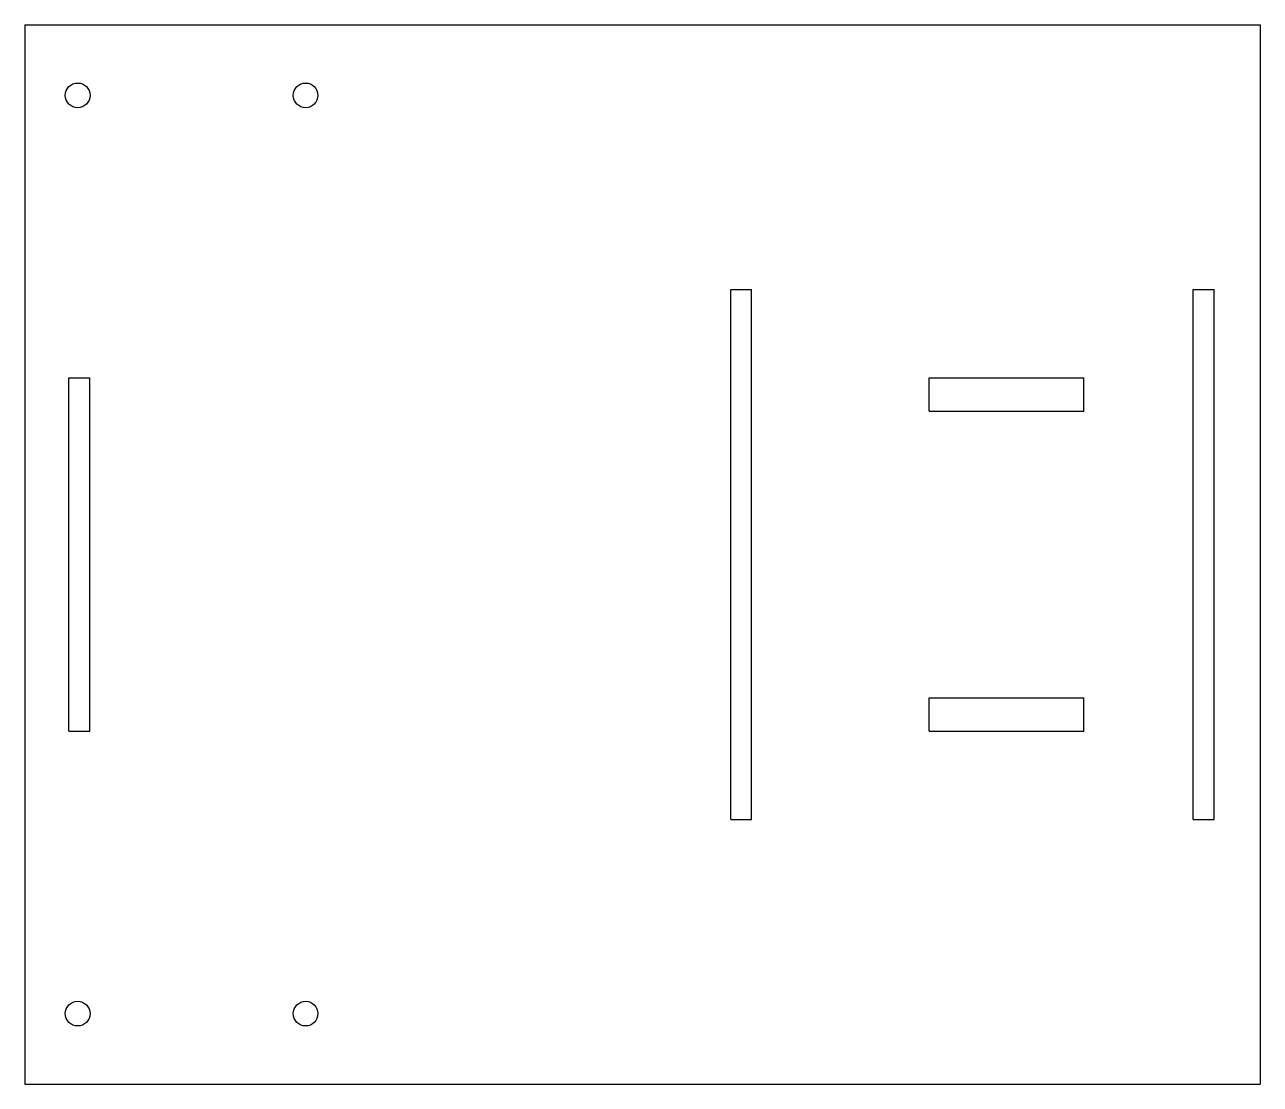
# Model space of a CAD drawing. Extents: x -3.5 to 3.5, y -3 to 3.
import ezdxf

# ---------------------------------------------------------------- set-up
doc = ezdxf.new("R2010")
doc.units = 0
doc.header["$MEASUREMENT"] = 0
doc.layers.add('VISIBLE', color=7, linetype='CONTINUOUS')

msp = doc.modelspace()

# ---------------------------------------------------------------- linework, layer by layer
at = {"layer": 'VISIBLE'}
for p, q in [((-3.5, 3), (-3.5, -3)), ((-3.5, 3), (3.5, 3)), ((3.5, 3), (3.5, -3)), ((0.5, -1.5), (0.5, 1.5)), ((0.5, 1.5), (0.618, 1.5)), ((0.618, -1.5), (0.618, 1.5)), ((3.1198, -1.5), (3.1198, 1.5)), ((3.1198, 1.5), (3.2378, 1.5)), ((3.2378, -1.5), (3.2378, 1.5)), ((-3.25, -1), (-3.25, 1)), ((-3.25, 1), (-3.132, 1)), ((-3.132, -1), (-3.132, 1)), ((1.625, 0.8125), (1.625, 1)), ((1.625, 1), (2.5, 1)), ((2.5, 0.8125), (2.5, 1)), ((1.625, 0.8125), (2.5, 0.8125)), ((1.625, -1), (1.625, -0.8125)), ((1.625, -0.8125), (2.5, -0.8125)), ((2.5, -1), (2.5, -0.8125)), ((-3.25, -1), (-3.132, -1)), ((1.625, -1), (2.5, -1)), ((0.5, -1.5), (0.618, -1.5)), ((3.1198, -1.5), (3.2378, -1.5)), ((-3.5, -3), (3.5, -3))]:
    msp.add_line(p, q, dxfattribs=at)
for centre in [(-3.2, 2.6), (-1.9088, 2.6), (-3.2, -2.6), (-1.9088, -2.6)]:
    msp.add_circle(centre, 0.0699, dxfattribs=at)

doc.saveas('drawing.dxf')
